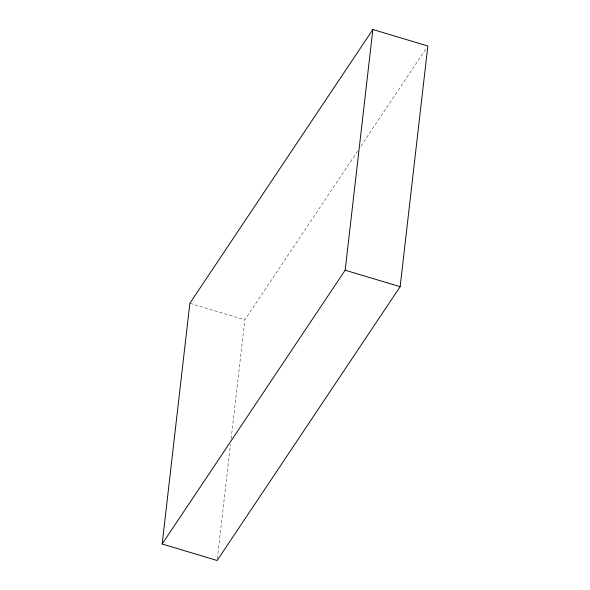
<?xml version="1.0" encoding="UTF-8"?>
<svg xmlns="http://www.w3.org/2000/svg" width="590" height="590" viewBox="0 0 590 590"><rect width="100%" height="100%" fill="white"/><g stroke="black" fill="none" stroke-linecap="round" stroke-linejoin="round"><path stroke-width="0.44" stroke-dasharray="2.95 2.21" d="M217.341 558.671L230.506 444.27M231.14 438.776L244.828 319.802L357.806 150.782M360.874 146.195L426.305 48.306M189.855 303.297L244.828 319.802"/><path stroke-width="0.89" d="M162.162 543.995L189.855 303.297L372.865 29.5L427.839 46.005L400.145 286.703L217.135 560.5L162.162 543.995L345.172 270.198L372.865 29.5M345.172 270.198L400.145 286.703"/></g></svg>
